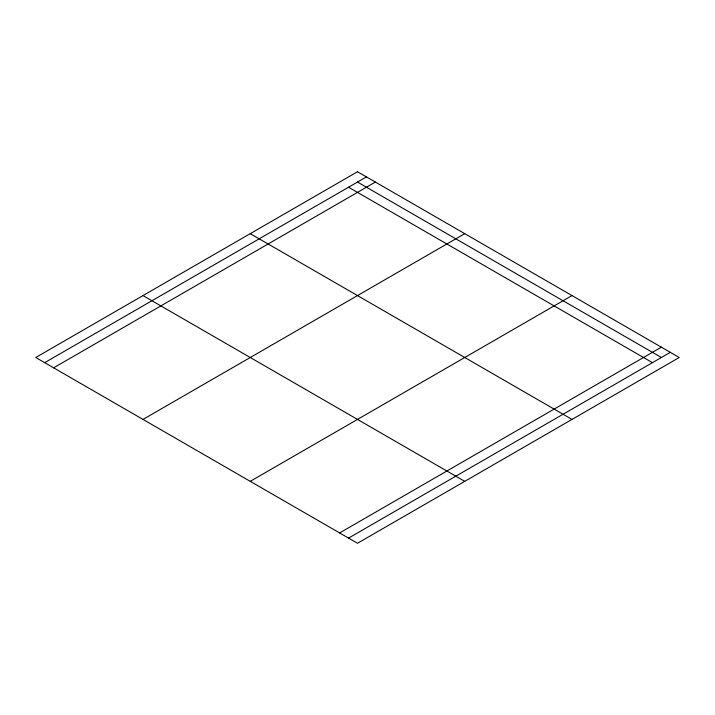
<?xml version="1.0" encoding="UTF-8"?>
<svg xmlns="http://www.w3.org/2000/svg" width="715" height="715" viewBox="0 0 715 715"><rect width="100%" height="100%" fill="white"/><g stroke="black" fill="none" stroke-linecap="round" stroke-linejoin="round"><path stroke-width="1.07" d="M44.688 362.657L366.438 176.9M53.625 367.823L375.375 182.057M143 419.419L464.75 233.662M250.25 481.338L572 295.581M339.625 532.943L661.375 347.177M348.562 538.1L670.312 352.343M357.5 182.057L661.375 357.5M348.562 187.223L652.438 362.657M250.25 233.662L572 419.419M143 295.581L464.75 481.338M357.5 171.743L35.75 357.5L357.5 543.257L679.25 357.5L357.5 171.743"/></g></svg>
